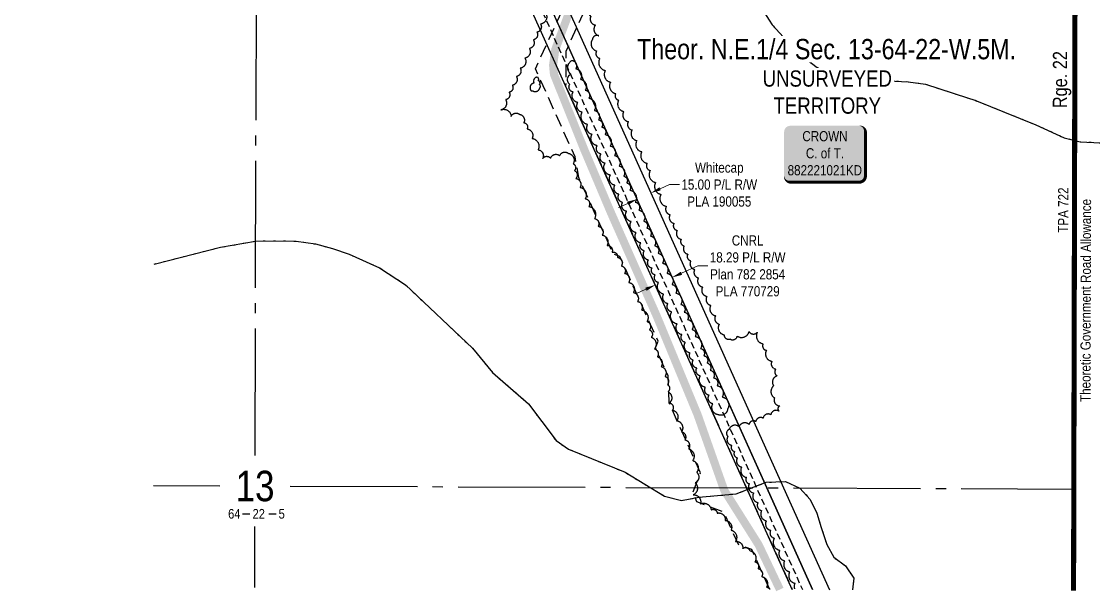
# Model space of a CAD drawing. Extents: x 485237 to 492984, y 6042770 to 6046256.
# Drawn here: x 487504 to 488559, y 6043296 to 6043859 of the extents above; entities that cross this region are included whole.
import ezdxf
from ezdxf.enums import TextEntityAlignment as Align

# ---------------------------------------------------------------- set-up
doc = ezdxf.new("R2010")
doc.units = 0
doc.header["$LTSCALE"] = 5
doc.header["$PDSIZE"] = 0.5
for name, pattern in [('0', [1, 1, 0]), ('CENTERLINEX3', [5, 2.5, -1, 0.5, -1]), ('foc-ACCESSROAD', [3.75, 2.5, -1.25]), ('foc-QUARTERLINE', [33, 25, -3, 2, -3]), ('foc-UNSURVEYED', [12.5, 10, -2.5]), ('foc-WHEELTRACKS', [2, 0.4, -1.6]), ('UG_PIPE', [1.875, 1.25, -0.625])]:
    doc.linetypes.add(name, pattern=pattern)
doc.layers.get('Defpoints').update_dxf_attribs({"color": 9})
for name, color, linetype in [('10', 1, 'Continuous'), ('9', 3, 'Continuous'), ('AS-OWNER', 7, 'Continuous'), ('AS-PIPE-UG', 44, 'UG_PIPE'), ('AS-ROADS', 254, 'Continuous'), ('C-AR', 13, 'foc-ACCESSROAD'), ('C-RW', 13, 'Continuous'), ('C-SYMBOL', 7, 'Continuous'), ('D-TXT', 6, 'Continuous'), ('F-RW', 190, 'Continuous'), ('L-QSEC', 8, 'foc-QUARTERLINE'), ('L-ROAD-T', 7, 'Continuous'), ('L-SECLBL', 7, 'Continuous'), ('L-UNS-T', 3, 'Continuous'), ('L-USEC', 7, 'foc-UNSURVEYED'), ('T-BUSH', 110, '0'), ('T-CREEK', 160, 'Continuous'), ('T-WATER-P3', 160, 'foc-WHEELTRACKS')]:
    doc.layers.add(name, color=color, linetype=linetype)
doc.layers.add('AS-TRAPPER BOUNDARY', color=7, linetype='CENTERLINEX3', true_color=0xb85c00, transparency=0.6)
doc.layers.add('AS-TRAPPER-T', color=7, linetype='Continuous', true_color=0xc26100)
doc.layers.add('C-RW-T', color=13, linetype='Continuous', lineweight=9)
doc.layers.add('F-RW-T', color=190, linetype='Continuous', lineweight=9)
doc.styles.add('175L', font='ARIALN.TTF', dxfattribs={"height": 20})
doc.styles.add('80', font='ARIALN.TTF', dxfattribs={"height": 10})
doc.styles.add('80CG', font='ARIALN.TTF', dxfattribs={"height": 10})
doc.styles.add('80L', font='ARIALN.TTF', dxfattribs={"height": 10})
doc.styles.add('foc-LtypeFont', font='ARIALN.TTF', dxfattribs={"height": 7.35})
doc.styles.add('SIMPLEX', font='ARIALN.TTF')
doc.linetypes.add('foc-TOPO-flowdirection-NOLINE', pattern='A,0,[">",foc-LtypeFont,S=0.3,R=0,X=0,Y=-0.945],-20,[">",foc-LtypeFont,S=0.3,R=0,X=0,Y=-0.945],0', length=20)
doc.dimstyles.new('Compass 5 000', dxfattribs={"dimscale": 5, "dimtxt": 9, "dimasz": 2, "dimexe": 0.2, "dimexo": 0.0625, "dimgap": 0.5, "dimtad": 0, "dimtih": 1, "dimtoh": 1, "dimzin": 0, "dimdsep": 46, "dimtxsty": '80CG', "dimcen": 0.1, "dimse1": 1, "dimse2": 1, "dimclrd": 256, "dimclrt": 256, "dimaunit": 1, "dimadec": 4, "dimazin": 0, "dimtfac": 0.06, "dimtofl": 0, "dimtmove": 0, "dimatfit": 1, "dimfxl": 0.2, "dimtolj": 1, "dimtzin": 0, "dimlwd": -1, "dimarcsym": 0})

# ---------------------------------------------------------------- blocks, each defined once
blk = doc.blocks.new('L-SECLBL')
at = {"layer": '9', "color": 7}
for p, q in [((-5.1, -27.8), (-12.3, -27.8)), ((20.7, -27.8), (13.5, -27.8))]:
    blk.add_line(p, q, dxfattribs=at)
at = {"layer": '10', "color": 2, "style": 'SIMPLEX'}
blk.add_attdef('SEC', text='', height=30, dxfattribs=at).set_placement((0, 0), align=Align.MIDDLE)
at = {"layer": '10', "color": 5, "style": '80L'}
blk.add_attdef('TWP', text='', height=9.5, dxfattribs=at).set_placement((-14.4, -27.4), align=Align.MIDDLE_RIGHT)
blk.add_attdef('RGE', text='', height=9.5, dxfattribs=at).set_placement((3.6, -27.4), align=Align.MIDDLE_CENTER)
blk.add_attdef('MER', text='', height=9.5, dxfattribs=at).set_placement((23.2, -27.4), align=Align.MIDDLE_LEFT)
blk = doc.blocks.new('*D55')
at = {"layer": 'C-RW-T', "transparency": 16777216}
for p, q in [((488132.4, 6043694.2), (488141.5, 6043698.3)), ((488141.5, 6043698.3), (488151.5, 6043698.3)), ((488100.5, 6043679.8), (488091.4, 6043675.7))]:
    blk.add_line(p, q, dxfattribs=at)
for points in [[(488131.7, 6043695.7), (488133.1, 6043692.7), (488123.3, 6043690.1)], [(488099.8, 6043681.4), (488101.2, 6043678.3), (488109.6, 6043683.9)]]:
    blk.add_solid(points, dxfattribs=at)
at = {"layer": 'Defpoints', "color": 0, "transparency": 16777216}
for p in [(488123.3, 6043690.1), (488112.1, 6043678.4), (488125.8, 6043684.5)]:
    blk.add_point(p, dxfattribs=at)
at = {"layer": 'C-RW-T', "transparency": 16777216, "insert": (488190.6, 6043698.3), "char_height": 10, "attachment_point": 5, "style": '80CG'}
blk.add_mtext('\\A1;Whitecap\\P15.00 P/L R/W\\PPLA 190055', dxfattribs=at)
blk = doc.blocks.new('*D60')
at = {"layer": 'Defpoints', "color": 0, "transparency": 16777216}
for p in [(488144.2, 6043607.1), (488144.2, 6043607), (488127.5, 6043599.6)]:
    blk.add_point(p, dxfattribs=at)
at = {"layer": 'F-RW-T', "transparency": 16777216}
for p, q in [((488153.4, 6043611.1), (488169.5, 6043618.3)), ((488169.5, 6043618.3), (488179.5, 6043618.3)), ((488118.5, 6043595.3), (488109.3, 6043591.2))]:
    blk.add_line(p, q, dxfattribs=at)
for points in [[(488152.7, 6043612.6), (488154, 6043609.5), (488144.2, 6043607)], [(488117.8, 6043596.9), (488119.1, 6043593.8), (488127.6, 6043599.5)]]:
    blk.add_solid(points, dxfattribs=at)
at = {"layer": 'F-RW-T', "transparency": 16777216, "insert": (488218.5, 6043618.3), "char_height": 10, "attachment_point": 5, "style": '80CG'}
blk.add_mtext('\\A1;CNRL\\P18.29 P/L R/W\\PPlan 782 2854\\PPLA 770729', dxfattribs=at)
blk = doc.blocks.new('*U68')
h = blk.add_hatch(color=255)
edge = h.paths.add_edge_path()
edge.add_line((-34, -28.5), (34, -28.5))
edge.add_arc((34, -22.5), 6, 270, 360)
edge.add_line((40, -22.5), (40, 21))
edge.add_arc((34, 21), 6, 0, 90)
edge.add_line((34, 27), (-34, 27))
edge.add_arc((-34, 21), 6, 90, 180)
edge.add_line((-40, 21), (-40, -22.5))
edge.add_arc((-34, -22.5), 6, 180, 270)
at = {"color": 14, "flags": 128}
blk.add_lwpolyline([(-34, -28.5, 3, 3, 0), (34, -28.5, 3, 3, 0.414214), (40, -22.5, 3, 3, 0), (40, 21, 3, 0, 0.414214), (34, 27, 0, 0, 0), (-34, 27, 0, 0, 0.414214), (-40, 21, 0, 0, 0), (-40, -22.5, 0, 3, 0.414214)], format="xyseb", close=True, dxfattribs=at)
blk.add_lwpolyline([(-9, -10.9, 0, 7.5, 0), (0, 0, 0, 0, 0)], format="xyseb", dxfattribs=at)
at = {"color": 14, "style": '80'}
blk.add_attdef('ENTER_TEXT_001', (-26.8, -4.9), '', height=10, dxfattribs=at)

msp = doc.modelspace()

# ---------------------------------------------------------------- linework, layer by layer
at = {"layer": 'AS-PIPE-UG', "linetype": 'UG_PIPE', "flags": 128}
msp.add_lwpolyline([(487823.835, 6044153.245), (487970.078, 6043971.867), (488154.424, 6043562.052), (488272.409, 6043299.766)], dxfattribs=at)
at = {"layer": 'AS-ROADS', "const_width": 7.996, "flags": 128}
for points in [[(488249.914, 6043300.467), (488229.251, 6043343.922), (488195.517, 6043397.477), (488169.297, 6043471.77), (488128.773, 6043569.674), (488083.974, 6043670.788), (488057.768, 6043732.797), (488028, 6043806.848), (488027.148, 6043815.822), (488029.274, 6043831.189), (488044.25, 6043871.347), (488060.054, 6043898.694), (488160.221, 6044117.74)], [(488250.207, 6043299.85), (488229.251, 6043343.922), (488195.517, 6043397.477), (488169.297, 6043471.77), (488128.773, 6043569.674), (488083.974, 6043670.788), (488057.768, 6043732.797), (488028, 6043806.848), (488027.148, 6043815.822), (488029.274, 6043831.189), (488044.25, 6043871.347), (488060.054, 6043898.694), (488160.221, 6044117.74)]]:
    msp.add_lwpolyline(points, dxfattribs=at)
at = {"layer": 'AS-TRAPPER BOUNDARY', "const_width": 5, "flags": 128}
msp.add_lwpolyline([(488543.511, 6045106.882), (488539.102, 6043298.762)], dxfattribs=at)
at = {"layer": 'C-AR', "flags": 128}
msp.add_lwpolyline([(488240.301, 6043299.887), (488222.679, 6043339.071), (488209.464, 6043344.086), (488195.109, 6043376.007), (488168.679, 6043386.039), (488164.668, 6043394.959), (488166.615, 6043400.094), (488172.169, 6043414.764), (488141.313, 6043483.441), (488140.179, 6043510.329), (488127.869, 6043537.702), (488130.377, 6043544.31), (488127.786, 6043550.069), (488092.924, 6043627.534), (488086.316, 6043630.041), (488052.401, 6043705.398), (488048.755, 6043725.678), (488009.805, 6043812.226), (488153.199, 6044125.214), (488168.719, 6044111.064), (488039.617, 6043829.304), (488039.502, 6043795.232), (488217.335, 6043399.903), (488262.363, 6043299.804)], dxfattribs=at)
at = {"layer": 'C-RW'}
msp.add_lwpolyline([(488282.44, 6043299.728), (488237.412, 6043399.828), (488041.479, 6043835.391), (488022.879, 6043876.751), (488163.383, 6044183.449), (488012.694, 6044320.855), (488022.784, 6044331.922), (488181.58, 6044187.123), (488039.349, 6043876.707), (488049.78, 6043853.516), (488253.89, 6043399.766), (488298.919, 6043299.666)], dxfattribs=at)
at = {"layer": 'F-RW'}
for points in [[(488262.363, 6043299.804), (488217.334, 6043399.903), (487962.22, 6043967.043), (487769.805, 6044205.686), (487736.195, 6044247.373), (487458.681, 6044591.558), (487450.982, 6044601.107), (487450.635, 6044601.537), (487441.376, 6044613.021), (487433.322, 6044623.009), (487426.851, 6044631.036), (487410.756, 6044650.995), (487407.646, 6044654.85), (487391.519, 6044674.845), (487119.565, 6045012.15), (487038.718, 6045112.408)], [(487062.276, 6045112.322), (487143.112, 6045012.063), (487414.99, 6044674.858), (487431.076, 6044654.908), (487434.195, 6044651.043), (487449.269, 6044632.349), (487450.279, 6044631.097), (487456.766, 6044623.05), (487464.82, 6044613.062), (487474.06, 6044601.604), (487474.41, 6044601.17), (487482.107, 6044591.624), (487736.271, 6044276.396), (487793.355, 6044205.597), (487977.926, 6043976.682), (488237.412, 6043399.828), (488282.441, 6043299.728)]]:
    msp.add_lwpolyline(points, dxfattribs=at)
at = {"layer": 'L-QSEC'}
for p, q in [((487734.052, 6043431.739), (487736.086, 6044205.815)), ((487634.026, 6043402.116), (487699.351, 6043401.87)), ((487768.633, 6043401.609), (488539.346, 6043398.708)), ((487733.711, 6043301.794), (487733.868, 6043361.74))]:
    msp.add_line(p, q, dxfattribs=at)
at = {"layer": 'L-USEC'}
for p, q in [((488541.307, 6044202.822), (488540.326, 6043800.765)), ((488540.326, 6043800.765), (488539.346, 6043398.708)), ((488539.346, 6043398.708), (488539.102, 6043298.762))]:
    msp.add_line(p, q, dxfattribs=at)
at = {"layer": 'T-BUSH', "flags": 128}
for points in [[(488088.891, 6044113.371, -0.52056705), (488096.101, 6044107.878, -0.52056705), (488098.045, 6044102.353, -0.52056705), (488094.456, 6044094.73, -0.52056705), (488093.883, 6044083.987, -0.52056705), (488102.035, 6044074.614, -0.52056705), (488112.25, 6044068.259, -0.52056705), (488120.814, 6044061.818, -0.52056705), (488117.176, 6044054.024, -0.52056705), (488112.143, 6044043.241, -0.52056705), (488107.276, 6044032.813, -0.52056705), (488103.937, 6044025.659, -0.52056705), (488098.901, 6044014.868, -0.52056705), (488095.818, 6044008.262, -0.52056705), (488092.407, 6044000.955, -0.52056705), (488089.265, 6043994.221, -0.52056705), (488086.32, 6043987.912, -0.52056705), (488081.796, 6043978.219, -0.52056705), (488077.491, 6043968.995, -0.52056705), (488073.278, 6043959.967, -0.52056705), (488069.742, 6043952.391, -0.52056705), (488064.417, 6043940.983, -0.52056705), (488061.471, 6043934.67, -0.52056705), (488053.167, 6043935.258, -0.52056705), (488043.118, 6043938.702, -0.52056705), (488031.496, 6043942.684, -0.52056705), (488024.177, 6043943.331, -0.52056705), (488019.224, 6043935.19, -0.52056705), (488015.736, 6043929.458, -0.52056705), (488016.015, 6043922.851, -0.52056705), (488022.536, 6043919.712, -0.52056705), (488019.471, 6043912.96, -0.52056705), (488014.633, 6043902.3, -0.52056705), (488014.573, 6043893.764, -0.52056705), (488017.748, 6043885.9, -0.52056705), (488020.941, 6043877.993, -0.52056705), (488019.909, 6043867.087, -0.52056705), (488014.877, 6043856.208, -0.52056705), (488011.226, 6043848.314, -0.52056705), (488007.785, 6043840.876, -0.52056705), (488003.812, 6043832.286, -0.52056705), (487999.432, 6043822.816, -0.52056705), (487994.824, 6043812.854, -0.52056705), (487991.057, 6043804.71, -0.52056705), (487987.072, 6043796.094, -0.52056705), (487983.883, 6043789.199, -0.52056705), (487980.495, 6043781.874, -0.52056705), (487975.885, 6043771.908, -0.52056705), (487985.905, 6043765.36, -0.52056705), (487993.987, 6043767.479, -0.52056705), (487998.338, 6043759.226, -0.52056705), (488001.536, 6043753.161, -0.52056705), (488006.475, 6043743.792, -0.52056705), (488012.395, 6043732.564, -0.52056705), (488016.917, 6043723.985, -0.52056705), (488024.665, 6043724.289, -0.52056705), (488033.759, 6043726.843, -0.52056705), (488042.027, 6043729.165, -0.52056705), (488046.943, 6043718.813, -0.52056705), (488048.153, 6043712.083, -0.52056705), (488049.554, 6043704.41, -0.52056705), (488053.66, 6043695.589, -0.52056705), (488058.809, 6043684.526, -0.52056705), (488062.389, 6043676.834, -0.52056705), (488067.924, 6043664.942, -0.52056705), (488071.463, 6043657.34, -0.52056705), (488075.523, 6043648.616, -0.52056705), (488080.224, 6043638.516, -0.52056705), (488085.236, 6043631.912, -0.52056705), (488090.499, 6043626.801, -0.52056705), (488094.279, 6043618.331, -0.52056705), (488097.536, 6043611.032, -0.52056705), (488101.508, 6043602.132, -0.52056705), (488106.157, 6043592.067, -0.52056705), (488110.246, 6043583.361, -0.52056705), (488114.185, 6043574.976, -0.52056705), (488119.532, 6043563.594, -0.52056705), (488121.893, 6043555.28, -0.52056705), (488123.77, 6043548.128, -0.52056705), (488126.778, 6043536.666, -0.52056705), (488129.698, 6043528.851, -0.52056705), (488133.454, 6043519.28, -0.52056705), (488137.247, 6043509.616, -0.52056705), (488139.607, 6043501.501, -0.52056705), (488140.269, 6043494.486, -0.52056705), (488141.661, 6043483.485, -0.52056705), (488144.64, 6043476.342, -0.52056705), (488148.923, 6043466.073, -0.52056705), (488153.503, 6043455.09, -0.52056705), (488156.789, 6043447.211, -0.52056705), (488160.534, 6043438.208, -0.52056705), (488164.468, 6043426.763, -0.52056705), (488168.473, 6043415.114, -0.52056705), (488167.032, 6043404.774, -0.52056705), (488165.026, 6043392.999, -0.52056705), (488172.082, 6043383.986, -0.52056705), (488182.573, 6043378.308, -0.52056705), (488188.654, 6043375.017, -0.52056705), (488196.403, 6043367.872, -0.52056705), (488202.228, 6043358.23, -0.52056705), (488206.459, 6043346.968, -0.52056705), (488213.692, 6043340.258, -0.52056705), (488220.588, 6043338.073, -0.52056705), (488225.697, 6043327.052, -0.52056705), (488228.736, 6043320.413, -0.52056705), (488232.331, 6043312.561, -0.52056705), (488237.093, 6043302.155, -0.1356541), (488240.527, 6043300.491, -0.1356541)], [(488067.526, 6043882.348, 0.52056705), (488064.025, 6043873.968, 0.52056705), (488064.337, 6043863.966, 0.52056705), (488068.65, 6043855.401, 0.52056705), (488072.192, 6043844.695, 0.52056705), (488065.79, 6043841.135, 0.52056705), (488069.905, 6043829.831, 0.52056705), (488073.172, 6043822.554, 0.52056705), (488078.544, 6043810.59, 0.52056705), (488083.695, 6043799.12, 0.52056705), (488088.742, 6043787.881, 0.52056705), (488091.655, 6043781.393, 0.52056705), (488096.629, 6043770.317, 0.52056705), (488101.16, 6043760.225, 0.52056705), (488104.815, 6043752.085, 0.52056705), (488109.52, 6043741.607, 0.52056705), (488114.439, 6043730.654, 0.52056705), (488119.582, 6043719.201, 0.52056705), (488122.713, 6043712.227, 0.52056705), (488128.03, 6043700.387, 0.52056705), (488133.272, 6043688.713, 0.52056705), (488138.587, 6043676.877, 0.52056705), (488142.214, 6043668.799, 0.52056705), (488146.06, 6043660.233, 0.52056705), (488149.226, 6043653.182, 0.52056705), (488153.131, 6043644.487, 0.52056705), (488156.018, 6043638.058, 0.52056705), (488159.669, 6043629.927, 0.52056705), (488162.616, 6043623.364, 0.52056705), (488166.464, 6043614.794, 0.52056705), (488170.13, 6043606.631, 0.52056705), (488174.207, 6043597.549, 0.52056705), (488178.378, 6043588.262, 0.52056705), (488182.329, 6043579.464, 0.52056705), (488186.913, 6043569.253, 0.52056705), (488190.592, 6043561.061, 0.52056705), (488195.331, 6043550.507, 0.52056705), (488201.108, 6043546.378, 0.52056705), (488208.318, 6043549.174, 0.52056705), (488219.895, 6043553.661, 0.52056705), (488228.019, 6043553.037, 0.52056705), (488233.721, 6043541.675, 0.52056705), (488236.956, 6043535.228, 0.52056705), (488242.355, 6043524.471, 0.52056705), (488246.242, 6043516.724, 0.52056705), (488247.626, 6043510.107, 0.52056705), (488244.048, 6043500.212, 0.52056705), (488244.927, 6043488.453, 0.52056705), (488250.022, 6043480.516, 0.52056705), (488249.233, 6043475.447, 0.52056705), (488241.28, 6043471.873, 0.52056705), (488233.705, 6043468.468, 0.52056705), (488226.454, 6043465.209, 0.52056705), (488219.901, 6043462.263, 0.52056705), (488209.981, 6043460.13, 0.52056705), (488200.379, 6043457.547, 0.52056705), (488199.039, 6043450.472, 0.52056705), (488202.82, 6043441.739, 0.52056705), (488205.604, 6043435.67, 0.52056705), (488208.437, 6043429.495, 0.52056705), (488212.613, 6043420.393, 0.52056705), (488217.295, 6043410.187, 0.52056705), (488220.138, 6043403.991, 0.52056705), (488224.344, 6043394.823, 0.52056705), (488228.666, 6043385.402, 0.52056705), (488232.298, 6043377.487, 0.52056705), (488236.92, 6043367.41, 0.52056705), (488241.184, 6043358.116, 0.52056705), (488244.726, 6043350.397, 0.52056705), (488250.204, 6043338.456, 0.52056705), (488254.946, 6043328.12, 0.52056705), (488259.923, 6043317.272, 0.52056705), (488265.109, 6043305.967, 0.23105527), (488264.69, 6043300.429, 0.23105527)]]:
    msp.add_lwpolyline(points, format="xyb", dxfattribs=at)
for points in [[(488045.783, 6043820.607, -0.52056705), (488049.444, 6043812.395, -0.52056705), (488054.097, 6043801.958, -0.52056705), (488058.847, 6043791.304, -0.52056705), (488062.39, 6043783.358, -0.52056705), (488067.749, 6043771.338, -0.52056705), (488071.829, 6043762.185, -0.52056705), (488075.042, 6043754.977, -0.52056705), (488078.317, 6043747.633, -0.52056705), (488083.346, 6043736.352, -0.52056705), (488087.561, 6043726.898, -0.52056705), (488092.135, 6043716.639, -0.52056705), (488096.579, 6043706.671, -0.52056705), (488099.562, 6043699.978, -0.52056705), (488102.711, 6043692.916, -0.52056705), (488107.975, 6043681.107, -0.52056705), (488111.538, 6043673.116, -0.52056705), (488116.314, 6043662.402, -0.52056705), (488119.335, 6043655.628, -0.52056705), (488122.845, 6043647.754, -0.52056705), (488127.094, 6043638.224, -0.52056705), (488130.404, 6043630.799, -0.52056705), (488134.757, 6043621.034, -0.52056705), (488139.19, 6043611.092, -0.52056705), (488144.162, 6043599.939, -0.52056705), (488147.897, 6043591.56, -0.52056705), (488152.84, 6043580.472, -0.52056705), (488156.228, 6043572.874, -0.52056705), (488159.474, 6043565.593, -0.52056705), (488163.897, 6043555.672, -0.52056705), (488166.922, 6043548.887, -0.52056705), (488172.205, 6043537.036, -0.52056705), (488175.345, 6043529.993, -0.52056705), (488178.609, 6043522.672, -0.52056705), (488181.731, 6043515.67, -0.52056705), (488185.04, 6043508.246, -0.52056705), (488188.496, 6043500.495, -0.52056705), (488193.475, 6043489.327, -0.52056705), (488198.795, 6043477.395, -0.52056705), (488189.438, 6043471.889, -0.52056705), (488184.251, 6043482.608, -0.52056705), (488180.505, 6043490.97, -0.52056705), (488176.994, 6043498.806, -0.52056705), (488171.965, 6043510.033, -0.52056705), (488168.528, 6043517.704, -0.52056705), (488164.971, 6043525.644, -0.52056705), (488161.865, 6043532.575, -0.52056705), (488157.168, 6043543.06, -0.52056705), (488153.766, 6043550.654, -0.52056705), (488149.05, 6043561.181, -0.52056705), (488143.75, 6043573.01, -0.52056705), (488140.122, 6043581.108, -0.52056705), (488135.896, 6043590.541, -0.52056705), (488130.835, 6043601.836, -0.52056705), (488127.453, 6043609.387, -0.52056705), (488124.486, 6043616.009, -0.52056705), (488120.893, 6043624.027, -0.52056705), (488116.802, 6043633.159, -0.52056705), (488113.328, 6043640.914, -0.52056705), (488108.779, 6043651.067, -0.52056705), (488103.895, 6043661.968, -0.52056705), (488099.391, 6043672.023, -0.52056705), (488095.477, 6043680.757, -0.52056705), (488091.873, 6043688.803, -0.52056705), (488087.888, 6043697.698, -0.52056705), (488083.453, 6043707.596, -0.52056705), (488078.196, 6043719.329, -0.52056705), (488074.14, 6043728.383, -0.52056705), (488070.457, 6043736.604, -0.52056705), (488065.459, 6043747.759, -0.52056705), (488061.135, 6043757.41, -0.52056705), (488055.738, 6043769.457, -0.52056705), (488051.422, 6043779.09, -0.52056705), (488046.789, 6043789.432, -0.52056705), (488043.495, 6043796.927, -0.52056705), (488044.474, 6043807.062, -0.52056705)], [(488011.407, 6043804.132, 0.52056705), (488008.309, 6043798.201, 0.52056705), (488004.952, 6043791.776, 0.52056705), (488007.038, 6043790.616, 0.52056705), (488013.973, 6043793.297, 0.52056705), (488013.804, 6043796.678, 0.52056705), (488012.536, 6043800.619, 0.52056705)]]:
    msp.add_lwpolyline(points, format="xyb", close=True, dxfattribs=at)
at = {"layer": 'T-CREEK', "linetype": 'foc-TOPO-flowdirection-NOLINE', "flags": 128}
for points in [[(486810.833, 6044217.435), (486830.799, 6044198.644), (486843.837, 6044191.216), (486861.015, 6044187.576), (486881.55, 6044186.041), (486902.684, 6044187.089), (486939.184, 6044191.817), (486992.546, 6044203.708), (487050.362, 6044206.604), (487069.693, 6044209.03), (487101.742, 6044219.576), (487131.803, 6044235.519), (487156.875, 6044255.721), (487185.191, 6044273.945), (487197.848, 6044284.106), (487230.89, 6044317.284), (487277.672, 6044356.961), (487289.73, 6044365.202), (487305.697, 6044369.243), (487325.809, 6044369.449), (487343.706, 6044365.929), (487358.965, 6044359.466), (487387.266, 6044344.194), (487443.533, 6044337.963), (487476.504, 6044331.04), (487492.302, 6044325.718), (487545.898, 6044295.652), (487606.838, 6044250.286), (487626.262, 6044226.96), (487638.402, 6044217.13), (487676.741, 6044192.387), (487723.473, 6044177.258), (487737.41, 6044170.913), (487804.104, 6044134.139), (487838.574, 6044128.179), (487874.357, 6044130.626), (487891.054, 6044126.505), (487916.653, 6044109.668), (487926.455, 6044097.796), (487949.923, 6044056.944), (487961.045, 6044045.733), (487972.943, 6044037.644), (487997.283, 6044020.447), (488015.116, 6044018.847), (488033.427, 6044020.672), (488052.942, 6044020.335), (488071.378, 6044018.499), (488111.186, 6044017.768), (488128.901, 6044015.33), (488145.838, 6044010.669), (488173.596, 6043996.535), (488193.086, 6043978.188), (488215.44, 6043953.246), (488222.422, 6043939.869), (488226.825, 6043923.427), (488229.874, 6043886.451), (488233.918, 6043869.467), (488242.522, 6043855.612), (488253.766, 6043843.5), (488275.587, 6043822.157), (488287.007, 6043813.528), (488301.306, 6043806.342), (488318.724, 6043802.522), (488376.366, 6043799.592), (488393.302, 6043797.212), (488434.661, 6043783.741), (488441.955, 6043781.365), (488502.027, 6043757.248), (488529.723, 6043744.497), (488545.639, 6043740.555), (488565.634, 6043739.44), (488621.423, 6043731.825), (488635.122, 6043725.599), (488645.76, 6043715.467), (488662.125, 6043689.434), (488688.828, 6043654.05), (488697.218, 6043649.348), (488700.906, 6043647.282), (488708.571, 6043651.213), (488718.014, 6043656.058), (488726.014, 6043660.161), (488741.435, 6043669.06), (488765.291, 6043673.15), (488788.108, 6043670.729), (488795.768, 6043662.729), (488806.811, 6043651.197), (488812.185, 6043639.935), (488820.236, 6043623.059), (488828.959, 6043609.683), (488838.941, 6043597.568), (488852.282, 6043588.04), (488867.901, 6043583.078), (488927.639, 6043585.373), (488985.945, 6043580.284), (489039.034, 6043571.045), (489054.651, 6043564.34), (489066.075, 6043555.771), (489085.611, 6043534.785), (489104.132, 6043512.356), (489112.191, 6043500.241), (489166.906, 6043344.467), (489175.269, 6043332.05), (489188.665, 6043324.863), (489206.501, 6043321.581), (489223.178, 6043320.831), (489224.238, 6043320.783)], [(487634.599, 6043620.17), (487699.985, 6043636.669), (487734.261, 6043642.715), (487754.015, 6043643.099), (487774.43, 6043642.765), (487793.407, 6043639.907), (487810.164, 6043635.306), (487826.382, 6043629.803), (487856.3, 6043616.575), (487882.02, 6043599.678), (487947.844, 6043537.33), (487967.508, 6043513.402), (488002.972, 6043482.652), (488030.097, 6043446.368), (488042.355, 6043437.979), (488097.923, 6043415.236), (488136.74, 6043391.754), (488153.376, 6043387.512), (488170.484, 6043390.655), (488207.287, 6043394.003), (488236.692, 6043405.385), (488255.664, 6043406.188), (488269.962, 6043399.724), (488279.883, 6043388.509), (488286.566, 6043374.891), (488290.99, 6043360.799), (488296.39, 6043344.228), (488303.251, 6043331.57), (488314.611, 6043323.12), (488322.852, 6043311.005), (488321.706, 6043299.58)]]:
    msp.add_lwpolyline(points, dxfattribs=at)
at = {"layer": 'T-WATER-P3', "flags": 128}
for points in [[(486810.833, 6044217.435), (486830.799, 6044198.644), (486843.837, 6044191.216), (486861.015, 6044187.576), (486881.55, 6044186.041), (486902.684, 6044187.089), (486939.184, 6044191.817), (486992.546, 6044203.708), (487050.362, 6044206.604), (487069.693, 6044209.03), (487101.742, 6044219.576), (487131.803, 6044235.519), (487156.875, 6044255.721), (487185.191, 6044273.945), (487197.848, 6044284.106), (487230.89, 6044317.284), (487277.672, 6044356.961), (487289.73, 6044365.202), (487305.697, 6044369.243), (487325.809, 6044369.449), (487343.706, 6044365.929), (487358.965, 6044359.466), (487387.266, 6044344.194), (487443.533, 6044337.963), (487476.504, 6044331.04), (487492.302, 6044325.718), (487545.898, 6044295.652), (487606.838, 6044250.286), (487626.262, 6044226.96), (487638.402, 6044217.13), (487676.741, 6044192.387), (487723.473, 6044177.258), (487737.41, 6044170.913), (487804.104, 6044134.139), (487838.574, 6044128.179), (487874.357, 6044130.626), (487891.054, 6044126.505), (487916.653, 6044109.668), (487926.455, 6044097.796), (487949.923, 6044056.944), (487961.045, 6044045.733), (487972.943, 6044037.644), (487997.283, 6044020.447), (488015.116, 6044018.847), (488033.427, 6044020.672), (488052.942, 6044020.335), (488071.378, 6044018.499), (488111.186, 6044017.768), (488128.901, 6044015.33), (488145.838, 6044010.669), (488173.596, 6043996.535), (488193.086, 6043978.188), (488215.44, 6043953.246), (488222.422, 6043939.869), (488226.825, 6043923.427), (488229.874, 6043886.451), (488233.918, 6043869.467), (488242.522, 6043855.612), (488253.766, 6043843.5), (488275.587, 6043822.157), (488287.007, 6043813.528), (488301.306, 6043806.342), (488318.724, 6043802.522), (488376.366, 6043799.592), (488393.302, 6043797.212), (488434.661, 6043783.741), (488441.955, 6043781.365), (488502.027, 6043757.248), (488529.723, 6043744.497), (488545.639, 6043740.555), (488565.634, 6043739.44), (488621.423, 6043731.825), (488635.122, 6043725.599), (488645.76, 6043715.467), (488662.125, 6043689.434), (488688.828, 6043654.05), (488697.218, 6043649.348), (488700.906, 6043647.282), (488708.571, 6043651.213), (488718.014, 6043656.058), (488726.014, 6043660.161), (488741.435, 6043669.06), (488765.291, 6043673.15), (488788.108, 6043670.729), (488795.768, 6043662.729), (488806.811, 6043651.197), (488812.185, 6043639.935), (488820.236, 6043623.059), (488828.959, 6043609.683), (488838.941, 6043597.568), (488852.282, 6043588.04), (488867.901, 6043583.078), (488927.639, 6043585.373), (488985.945, 6043580.284), (489039.034, 6043571.045), (489054.651, 6043564.34), (489066.075, 6043555.771), (489085.611, 6043534.785), (489104.132, 6043512.356), (489112.191, 6043500.241), (489166.906, 6043344.467), (489175.269, 6043332.05), (489188.665, 6043324.863), (489206.501, 6043321.581), (489223.178, 6043320.831), (489224.238, 6043320.783)], [(487634.599, 6043620.17), (487699.985, 6043636.669), (487734.261, 6043642.715), (487754.015, 6043643.099), (487774.43, 6043642.765), (487793.407, 6043639.907), (487810.164, 6043635.306), (487826.382, 6043629.803), (487856.3, 6043616.575), (487882.02, 6043599.678), (487947.844, 6043537.33), (487967.508, 6043513.402), (488002.972, 6043482.652), (488030.097, 6043446.368), (488042.355, 6043437.979), (488097.923, 6043415.236), (488136.74, 6043391.754), (488153.376, 6043387.512), (488170.484, 6043390.655), (488207.287, 6043394.003), (488236.692, 6043405.385), (488255.664, 6043406.188), (488269.962, 6043399.724), (488279.883, 6043388.509), (488286.566, 6043374.891), (488290.99, 6043360.799), (488296.39, 6043344.228), (488303.251, 6043331.57), (488314.611, 6043323.12), (488322.852, 6043311.005), (488321.706, 6043299.58)]]:
    msp.add_lwpolyline(points, dxfattribs=at)

# ---------------------------------------------------------------- block references
at = {"layer": 'AS-OWNER'}
ref = msp.add_blockref('*U68', (488294.366, 6043729.232), dxfattribs=at)
ref.add_attrib('ENTER_TEXT_001', 'CROWN', (488272.306, 6043741.004), dxfattribs={"layer": '0', "color": 14, "height": 10, "style": '80'})
ref.add_attrib('ENTER_TEXT_002', 'C. of T.', (488275.802, 6043724.16), dxfattribs={"layer": '0', "color": 14, "height": 10, "style": '80'})
ref.add_attrib('ENTER_TEXT_003', '882221021KD', (488257.827, 6043707.452), dxfattribs={"layer": '0', "color": 14, "height": 10, "style": '80'})
at = {"layer": 'L-SECLBL', "xscale": 0.999472, "yscale": 0.999472, "zscale": 0.999472}
msp.add_blockref('L-SECLBL', (487733.973, 6043401.739), dxfattribs=at).add_auto_attribs({'SEC': '13', 'TWP': '64', 'RGE': '22', 'MER': '5'})

# ---------------------------------------------------------------- texts
at = {"layer": 'AS-TRAPPER-T', "style": '80L'}
msp.add_text('TPA 722', height=9.9942, rotation=89.719979, dxfattribs=at).set_placement((488533.767, 6043650.91))
at = {"layer": 'D-TXT', "color": 3, "insert": (488518.667, 6043773.593), "char_height": 13.9926, "attachment_point": 1, "rotation": 89.860309, "style": '80L'}
msp.add_mtext_dynamic_manual_height_columns('Rge. 22', width=55.43268, gutter_width=47.475, heights=[0], dxfattribs=at)

# ---------------------------------------------------------------- dimensions: what is measured, and where the dimension line sits
at = {"layer": 'C-RW-T'}
dim = msp.add_aligned_dim(p1=(488112.112, 6043678.377), p2=(488125.794, 6043684.532), distance=6.098, text='Whitecap\\P15.00 P/L R/W\\PPLA 190055', dimstyle='Compass 5 000', dxfattribs=at)
dim.commit()
dim.dimension.update_dxf_attribs({"geometry": '*D55', "text_midpoint": (488190.618, 6043698.298)})
at = {"layer": 'F-RW-T'}
dim = msp.add_linear_dim(base=(488144.24, 6043606.95), p1=(488127.506, 6043599.596), p2=(488144.176, 6043607.094), angle=24.220129, text='CNRL\\P18.29 P/L R/W\\PPlan 782 2854\\PPLA 770729', dimstyle='Compass 5 000', dxfattribs=at)
dim.commit()
dim.dimension.update_dxf_attribs({"geometry": '*D60', "text_midpoint": (488218.542, 6043618.294), "dimtype": 161})

# ---------------------------------------------------------------- next in the draw order: texts
at = {"layer": 'C-SYMBOL', "color": 3, "insert": (488296.148, 6043841.652), "char_height": 19.98944, "width": 374.79177, "attachment_point": 2, "style": '175L', "bg_fill": 3, "box_fill_scale": 1.15, "bg_fill_color": 256, "bg_fill_true_color": 256, "bg_fill_transparency": 0}
msp.add_mtext('Theor. N.E.1/4 Sec. 13-64-22-W.5M.', dxfattribs=at)
at = {"layer": 'L-ROAD-T', "insert": (488546.064, 6043584.333), "char_height": 9.99472, "width": 200.89761, "attachment_point": 2, "rotation": 89.838615, "style": '80L', "bg_fill": 3, "box_fill_scale": 1.15, "bg_fill_color": 256, "bg_fill_true_color": 256, "bg_fill_transparency": 0}
msp.add_mtext('Theoretic Government Road Allowance', dxfattribs=at)
at = {"layer": 'L-UNS-T', "color": 3, "insert": (488296.844, 6043789.281), "char_height": 15.99155, "attachment_point": 5, "style": '80L', "bg_fill": 3, "box_fill_scale": 1.15, "bg_fill_color": 256, "bg_fill_true_color": 256, "bg_fill_transparency": 0}
msp.add_mtext_dynamic_manual_height_columns('UNSURVEYED TERRITORY', width=126.34701, gutter_width=47.475, heights=[0], dxfattribs=at)

doc.saveas('drawing.dxf')
